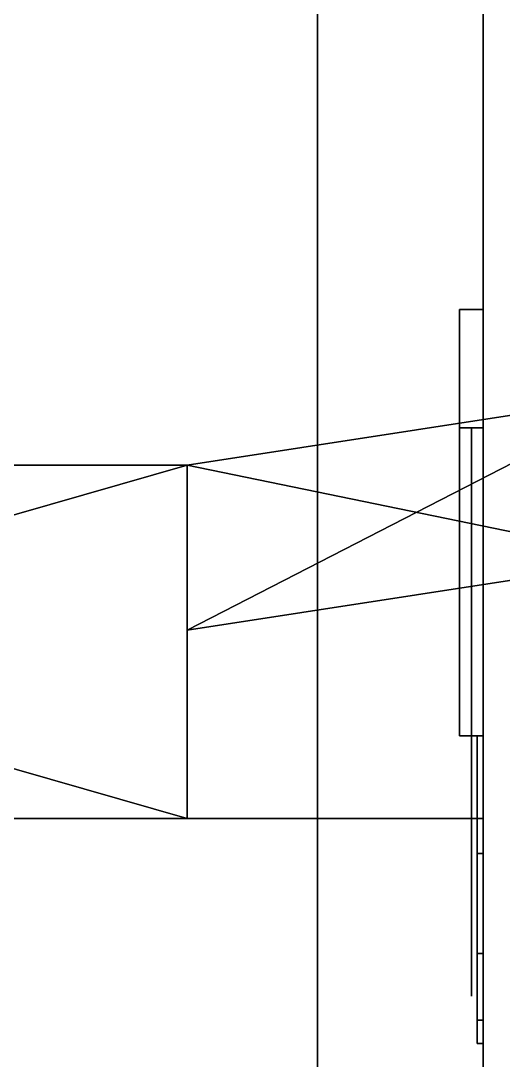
# Model space of a CAD drawing. Extents: x -100 to 4856, y -100 to 4830.
# Drawn here: x 550.47 to 570.85, y 1447.8 to 1491.69 of the extents above; entities that cross this region are included whole.
import ezdxf

# ---------------------------------------------------------------- set-up
doc = ezdxf.new("R2010")
doc.units = 0
for name, color, linetype in [('LAYER0', 7, 'CONTINUOUS'), ('LAYER143', 7, 'CONTINUOUS'), ('LAYER148', 7, 'CONTINUOUS'), ('LAYER163', 7, 'CONTINUOUS'), ('LAYER383', 28, 'CONTINUOUS'), ('LAYER384', 253, 'CONTINUOUS'), ('LAYER385', 28, 'CONTINUOUS'), ('LAYER386', 253, 'CONTINUOUS'), ('LAYER387', 28, 'CONTINUOUS'), ('LAYER388', 253, 'CONTINUOUS'), ('LAYER389', 28, 'CONTINUOUS'), ('LAYER390', 253, 'CONTINUOUS'), ('LAYER391', 28, 'CONTINUOUS'), ('LAYER392', 253, 'CONTINUOUS'), ('LAYER393', 9, 'CONTINUOUS'), ('LAYER640', 9, 'CONTINUOUS'), ('LAYER698', 9, 'CONTINUOUS')]:
    doc.layers.add(name, color=color, linetype=linetype)

msp = doc.modelspace()

# ---------------------------------------------------------------- linework, layer by layer
at = {"layer": 'LAYER0', "invisible_edges": 1}
for points in [[(4856, 4830, -5), (-100, -100, -5), (-100, 4830, -5), (4856, 4830, -5)], [(-100, -100, -5), (4856, 4830, -5), (4856, -100, -5), (-100, -100, -5)], [(4856, -100), (-100, 4830), (-100, -100), (4856, -100)], [(-100, 4830), (4856, -100), (4856, 4830), (-100, 4830)]]:
    msp.add_3dface(points, dxfattribs=at)
at = {"layer": 'LAYER143', "invisible_edges": 1}
for points in [[(20, 1458, 2540), (570, 1458), (20, 1458), (20, 1458, 2540)], [(570, 1458), (20, 1458, 2540), (570, 1458, 2540), (570, 1458)], [(20, 1440), (570, 1458), (570, 1440), (20, 1440)], [(570, 1458), (20, 1440), (20, 1458), (570, 1458)], [(20, 1458, 2540), (570, 1440, 2540), (570, 1458, 2540), (20, 1458, 2540)], [(570, 1440, 2540), (20, 1458, 2540), (20, 1440, 2540), (570, 1440, 2540)], [(570, 1440, 2540), (570, 1458), (570, 1458, 2540), (570, 1440, 2540)], [(570, 1458), (570, 1440, 2540), (570, 1440), (570, 1458)]]:
    msp.add_3dface(points, dxfattribs=at)
at = {"layer": 'LAYER148', "invisible_edges": 1}
for points in [[(20, 2238, 80), (570, 1458, 80), (20, 1458, 80), (20, 2238, 80)], [(570, 1458, 80), (20, 2238, 80), (570, 2238, 80), (570, 1458, 80)], [(570, 2238, 98), (20, 1458, 98), (570, 1458, 98), (570, 2238, 98)], [(20, 1458, 98), (570, 2238, 98), (20, 2238, 98), (20, 1458, 98)], [(570, 2238, 98), (570, 1458, 80), (570, 2238, 80), (570, 2238, 98)], [(570, 1458, 80), (570, 2238, 98), (570, 1458, 98), (570, 1458, 80)], [(20, 1458, 98), (570, 1458, 80), (570, 1458, 98), (20, 1458, 98)], [(570, 1458, 80), (20, 1458, 98), (20, 1458, 80), (570, 1458, 80)]]:
    msp.add_3dface(points, dxfattribs=at)
at = {"layer": 'LAYER163', "invisible_edges": 1}
for points in [[(20, 1458, 2539), (570, 2238, 2539), (20, 2238, 2539), (20, 1458, 2539)], [(570, 2238, 2539), (20, 1458, 2539), (570, 1458, 2539), (570, 2238, 2539)], [(570, 1458, 2521), (20, 2238, 2521), (570, 2238, 2521), (570, 1458, 2521)], [(20, 2238, 2521), (570, 1458, 2521), (20, 1458, 2521), (20, 2238, 2521)], [(570, 1458, 2521), (570, 2238, 2539), (570, 1458, 2539), (570, 1458, 2521)], [(570, 2238, 2539), (570, 1458, 2521), (570, 2238, 2521), (570, 2238, 2539)], [(20, 1458, 2539), (570, 1458, 2521), (570, 1458, 2539), (20, 1458, 2539)], [(570, 1458, 2521), (20, 1458, 2539), (20, 1458, 2521), (570, 1458, 2521)]]:
    msp.add_3dface(points, dxfattribs=at)
at = {"layer": 'LAYER383'}
for points in [[(569, 1479.5, 204), (570, 1479.5, 204), (569, 1479.5, 204)], [(569, 1479.5, 162), (569, 1461.5, 162), (569, 1461.5, 162), (569, 1479.5, 162)], [(569, 1479.5, 204), (569, 1461.5, 204), (569, 1461.5, 204), (569, 1479.5, 204)], [(569, 1461.5, 162), (570, 1461.5, 162), (570, 1479.5, 162), (569, 1479.5, 162)], [(570, 1479.5, 162), (570, 1479.5, 204), (569, 1479.5, 204), (569, 1479.5, 162)], [(569, 1461.5, 204), (570, 1461.5, 204), (570, 1479.5, 204), (569, 1479.5, 204)], [(570, 1479.5, 162), (570, 1461.5, 162), (570, 1461.5, 204), (570, 1479.5, 204)], [(569, 1474.5, 174), (570, 1474.5, 174), (570, 1474.5, 192), (569, 1474.5, 192)], [(569, 1474.5, 174), (570, 1474.5, 174), (570, 1461.5, 174), (569, 1461.5, 174)], [(569, 1474.5, 192), (570, 1474.5, 192), (570, 1461.5, 192), (569, 1461.5, 192)], [(570, 1474.5, 174), (570, 1474.5, 192), (570, 1474.5, 174)], [(569, 1461.5, 174), (570, 1461.5, 174), (570, 1461.5, 162), (569, 1461.5, 162)], [(569, 1461.5, 192), (570, 1461.5, 192), (570, 1461.5, 204), (569, 1461.5, 204)], [(570, 1461.5, 174), (570, 1461.5, 162), (570, 1461.5, 174)], [(570, 1461.5, 192), (570, 1461.5, 204), (570, 1461.5, 192)]]:
    msp.add_3dface(points, dxfattribs=at)
for points, invisible_edges in [([(569, 1479.5, 204), (569, 1479.5, 162), (569, 1474.5, 174), (569, 1474.5, 192)], 10), ([(569, 1479.5, 162), (569, 1474.5, 174), (569, 1461.5, 174), (569, 1461.5, 162)], 1), ([(569, 1479.5, 204), (569, 1474.5, 192), (569, 1461.5, 192), (569, 1461.5, 204)], 1), ([(569.5, 1461.5, 192), (569.5, 1461.5, 174), (569.5, 1474.5, 174), (569.5, 1474.5, 192)], 1), ([(569.5, 1457.291, 188.3167), (569.5, 1457.5, 177.5), (569.5, 1461.5, 174), (569.5, 1461.5, 192)], 5), ([(569.75, 1461.5, 170), (569.75, 1456.525, 170.9896), (569.75, 1457.5, 177.5), (569.75, 1461.5, 174)], 2), ([(569.75, 1456.525, 195.0104), (569.75, 1461.5, 196), (569.75, 1461.5, 192), (569.75, 1457.5, 188.5)], 8), ([(569.5, 1450.5, 188.5), (569.5, 1450.5, 177.5), (569.5, 1457.5, 177.5), (569.5, 1457.291, 188.3167)], 4), ([(569.75, 1456.525, 170.9896), (569.75, 1452.308, 173.8076), (569.75, 1454, 177.5), (569.75, 1457.5, 177.5)], 10), ([(569.75, 1452.308, 192.1924), (569.75, 1456.525, 195.0104), (569.75, 1457.5, 188.5), (569.75, 1454, 188.5)], 10), ([(569.75, 1452.308, 173.8076), (569.75, 1449.49, 178.0251), (569.75, 1450.5, 177.5), (569.75, 1454, 177.5)], 10), ([(569.75, 1449.49, 187.9749), (569.75, 1452.308, 192.1924), (569.75, 1454, 188.5), (569.75, 1450.5, 188.5)], 10), ([(569.75, 1449.49, 178.0251), (569.75, 1448.5, 183), (569.75, 1450.5, 183), (569.75, 1450.5, 177.5)], 10), ([(569.75, 1448.5, 183), (569.75, 1449.49, 187.9749), (569.75, 1450.5, 188.5), (569.75, 1450.5, 183)], 10)]:
    msp.add_3dface(points, dxfattribs=dict(at, invisible_edges=invisible_edges))
at = {"layer": 'LAYER384'}
for points in [[(557.5, 1465.958, 176.2174), (576.8654, 1475.906, 176.2174), (576.8654, 1468.942, 176.2174), (557.5, 1465.958, 176.2174)], [(557.5, 1472.922, 176.2174), (576.8654, 1475.906, 176.2174), (557.5, 1465.958, 176.2174), (557.5, 1472.922, 176.2174)], [(576.8654, 1475.906, 189.7826), (557.5, 1472.922, 189.7826), (576.8654, 1468.942, 189.7826), (576.8654, 1475.906, 189.7826)], [(557.5, 1472.922, 176.2174), (576.8654, 1475.906, 189.7826), (576.8654, 1475.906, 176.2174), (557.5, 1472.922, 176.2174)], [(557.5, 1472.922, 189.7826), (576.8654, 1475.906, 189.7826), (557.5, 1472.922, 176.2174), (557.5, 1472.922, 189.7826)], [(505.5, 1458, 176.2174), (557.5, 1472.922, 176.2174), (557.5, 1458, 176.2174), (505.5, 1458, 176.2174)], [(505.5, 1472.922, 176.2174), (557.5, 1472.922, 176.2174), (505.5, 1458, 176.2174), (505.5, 1472.922, 176.2174)], [(557.5, 1458, 189.7826), (505.5, 1472.922, 189.7826), (505.5, 1458, 189.7826), (557.5, 1458, 189.7826)], [(557.5, 1472.922, 189.7826), (505.5, 1472.922, 189.7826), (557.5, 1458, 189.7826), (557.5, 1472.922, 189.7826)], [(505.5, 1472.922, 176.2174), (557.5, 1472.922, 189.7826), (557.5, 1472.922, 176.2174), (505.5, 1472.922, 176.2174)], [(505.5, 1472.922, 189.7826), (557.5, 1472.922, 189.7826), (505.5, 1472.922, 176.2174), (505.5, 1472.922, 189.7826)], [(576.8654, 1468.942, 189.7826), (557.5, 1472.922, 189.7826), (557.5, 1465.958, 189.7826), (576.8654, 1468.942, 189.7826)]]:
    msp.add_3dface(points, dxfattribs=at)
at = {"layer": 'LAYER385'}
for points in [[(569, 1479.5, 767.5), (570, 1479.5, 767.5), (569, 1479.5, 767.5)], [(569, 1479.5, 725.5), (569, 1461.5, 725.5), (569, 1461.5, 725.5), (569, 1479.5, 725.5)], [(569, 1479.5, 767.5), (569, 1461.5, 767.5), (569, 1461.5, 767.5), (569, 1479.5, 767.5)], [(569, 1461.5, 725.5), (570, 1461.5, 725.5), (570, 1479.5, 725.5), (569, 1479.5, 725.5)], [(570, 1479.5, 725.5), (570, 1479.5, 767.5), (569, 1479.5, 767.5), (569, 1479.5, 725.5)], [(569, 1461.5, 767.5), (570, 1461.5, 767.5), (570, 1479.5, 767.5), (569, 1479.5, 767.5)], [(570, 1479.5, 725.5), (570, 1461.5, 725.5), (570, 1461.5, 767.5), (570, 1479.5, 767.5)], [(569, 1474.5, 737.5), (570, 1474.5, 737.5), (570, 1474.5, 755.5), (569, 1474.5, 755.5)], [(569, 1474.5, 737.5), (570, 1474.5, 737.5), (570, 1461.5, 737.5), (569, 1461.5, 737.5)], [(569, 1474.5, 755.5), (570, 1474.5, 755.5), (570, 1461.5, 755.5), (569, 1461.5, 755.5)], [(570, 1474.5, 737.5), (570, 1474.5, 755.5), (570, 1474.5, 737.5)], [(569, 1461.5, 737.5), (570, 1461.5, 737.5), (570, 1461.5, 725.5), (569, 1461.5, 725.5)], [(569, 1461.5, 755.5), (570, 1461.5, 755.5), (570, 1461.5, 767.5), (569, 1461.5, 767.5)], [(570, 1461.5, 737.5), (570, 1461.5, 725.5), (570, 1461.5, 737.5)], [(570, 1461.5, 755.5), (570, 1461.5, 767.5), (570, 1461.5, 755.5)]]:
    msp.add_3dface(points, dxfattribs=at)
for points, invisible_edges in [([(569, 1479.5, 767.5), (569, 1479.5, 725.5), (569, 1474.5, 737.5), (569, 1474.5, 755.5)], 10), ([(569, 1479.5, 725.5), (569, 1474.5, 737.5), (569, 1461.5, 737.5), (569, 1461.5, 725.5)], 1), ([(569, 1479.5, 767.5), (569, 1474.5, 755.5), (569, 1461.5, 755.5), (569, 1461.5, 767.5)], 1), ([(569.5, 1461.5, 755.5), (569.5, 1461.5, 737.5), (569.5, 1474.5, 737.5), (569.5, 1474.5, 755.5)], 1), ([(569.5, 1457.291, 751.8167), (569.5, 1457.5, 741), (569.5, 1461.5, 737.5), (569.5, 1461.5, 755.5)], 5), ([(569.75, 1461.5, 733.5), (569.75, 1456.525, 734.4896), (569.75, 1457.5, 741), (569.75, 1461.5, 737.5)], 2), ([(569.75, 1456.525, 758.5104), (569.75, 1461.5, 759.5), (569.75, 1461.5, 755.5), (569.75, 1457.5, 752)], 8), ([(569.5, 1450.5, 752), (569.5, 1450.5, 741), (569.5, 1457.5, 741), (569.5, 1457.291, 751.8167)], 4), ([(569.75, 1456.525, 734.4896), (569.75, 1452.308, 737.3076), (569.75, 1454, 741), (569.75, 1457.5, 741)], 10), ([(569.75, 1452.308, 755.6924), (569.75, 1456.525, 758.5104), (569.75, 1457.5, 752), (569.75, 1454, 752)], 10), ([(569.75, 1452.308, 737.3076), (569.75, 1449.49, 741.5251), (569.75, 1450.5, 741), (569.75, 1454, 741)], 10), ([(569.75, 1449.49, 751.4749), (569.75, 1452.308, 755.6924), (569.75, 1454, 752), (569.75, 1450.5, 752)], 10), ([(569.75, 1449.49, 741.5251), (569.75, 1448.5, 746.5), (569.75, 1450.5, 746.5), (569.75, 1450.5, 741)], 10), ([(569.75, 1448.5, 746.5), (569.75, 1449.49, 751.4749), (569.75, 1450.5, 752), (569.75, 1450.5, 746.5)], 10)]:
    msp.add_3dface(points, dxfattribs=dict(at, invisible_edges=invisible_edges))
at = {"layer": 'LAYER386'}
for points in [[(557.5, 1465.958, 739.7174), (576.8654, 1475.906, 739.7174), (576.8654, 1468.942, 739.7174), (557.5, 1465.958, 739.7174)], [(557.5, 1472.922, 739.7174), (576.8654, 1475.906, 739.7174), (557.5, 1465.958, 739.7174), (557.5, 1472.922, 739.7174)], [(576.8654, 1475.906, 753.2826), (557.5, 1472.922, 753.2826), (576.8654, 1468.942, 753.2826), (576.8654, 1475.906, 753.2826)], [(557.5, 1472.922, 739.7174), (576.8654, 1475.906, 753.2826), (576.8654, 1475.906, 739.7174), (557.5, 1472.922, 739.7174)], [(557.5, 1472.922, 753.2826), (576.8654, 1475.906, 753.2826), (557.5, 1472.922, 739.7174), (557.5, 1472.922, 753.2826)], [(505.5, 1458, 739.7174), (557.5, 1472.922, 739.7174), (557.5, 1458, 739.7174), (505.5, 1458, 739.7174)], [(505.5, 1472.922, 739.7174), (557.5, 1472.922, 739.7174), (505.5, 1458, 739.7174), (505.5, 1472.922, 739.7174)], [(557.5, 1458, 753.2826), (505.5, 1472.922, 753.2826), (505.5, 1458, 753.2826), (557.5, 1458, 753.2826)], [(557.5, 1472.922, 753.2826), (505.5, 1472.922, 753.2826), (557.5, 1458, 753.2826), (557.5, 1472.922, 753.2826)], [(505.5, 1472.922, 739.7174), (557.5, 1472.922, 753.2826), (557.5, 1472.922, 739.7174), (505.5, 1472.922, 739.7174)], [(505.5, 1472.922, 753.2826), (557.5, 1472.922, 753.2826), (505.5, 1472.922, 739.7174), (505.5, 1472.922, 753.2826)], [(576.8654, 1468.942, 753.2826), (557.5, 1472.922, 753.2826), (557.5, 1465.958, 753.2826), (576.8654, 1468.942, 753.2826)]]:
    msp.add_3dface(points, dxfattribs=at)
at = {"layer": 'LAYER387'}
for points in [[(569, 1479.5, 1331), (570, 1479.5, 1331), (569, 1479.5, 1331)], [(569, 1479.5, 1289), (569, 1461.5, 1289), (569, 1461.5, 1289), (569, 1479.5, 1289)], [(569, 1479.5, 1331), (569, 1461.5, 1331), (569, 1461.5, 1331), (569, 1479.5, 1331)], [(569, 1461.5, 1289), (570, 1461.5, 1289), (570, 1479.5, 1289), (569, 1479.5, 1289)], [(570, 1479.5, 1289), (570, 1479.5, 1331), (569, 1479.5, 1331), (569, 1479.5, 1289)], [(569, 1461.5, 1331), (570, 1461.5, 1331), (570, 1479.5, 1331), (569, 1479.5, 1331)], [(570, 1479.5, 1289), (570, 1461.5, 1289), (570, 1461.5, 1331), (570, 1479.5, 1331)], [(569, 1474.5, 1301), (570, 1474.5, 1301), (570, 1474.5, 1319), (569, 1474.5, 1319)], [(569, 1474.5, 1301), (570, 1474.5, 1301), (570, 1461.5, 1301), (569, 1461.5, 1301)], [(569, 1474.5, 1319), (570, 1474.5, 1319), (570, 1461.5, 1319), (569, 1461.5, 1319)], [(570, 1474.5, 1301), (570, 1474.5, 1319), (570, 1474.5, 1301)], [(569, 1461.5, 1301), (570, 1461.5, 1301), (570, 1461.5, 1289), (569, 1461.5, 1289)], [(569, 1461.5, 1319), (570, 1461.5, 1319), (570, 1461.5, 1331), (569, 1461.5, 1331)], [(570, 1461.5, 1301), (570, 1461.5, 1289), (570, 1461.5, 1301)], [(570, 1461.5, 1319), (570, 1461.5, 1331), (570, 1461.5, 1319)]]:
    msp.add_3dface(points, dxfattribs=at)
for points, invisible_edges in [([(569, 1479.5, 1331), (569, 1479.5, 1289), (569, 1474.5, 1301), (569, 1474.5, 1319)], 10), ([(569, 1479.5, 1289), (569, 1474.5, 1301), (569, 1461.5, 1301), (569, 1461.5, 1289)], 1), ([(569, 1479.5, 1331), (569, 1474.5, 1319), (569, 1461.5, 1319), (569, 1461.5, 1331)], 1), ([(569.5, 1461.5, 1319), (569.5, 1461.5, 1301), (569.5, 1474.5, 1301), (569.5, 1474.5, 1319)], 1), ([(569.5, 1457.291, 1315.317), (569.5, 1457.5, 1304.5), (569.5, 1461.5, 1301), (569.5, 1461.5, 1319)], 5), ([(569.75, 1461.5, 1297), (569.75, 1456.525, 1297.99), (569.75, 1457.5, 1304.5), (569.75, 1461.5, 1301)], 2), ([(569.75, 1456.525, 1322.01), (569.75, 1461.5, 1323), (569.75, 1461.5, 1319), (569.75, 1457.5, 1315.5)], 8), ([(569.5, 1450.5, 1315.5), (569.5, 1450.5, 1304.5), (569.5, 1457.5, 1304.5), (569.5, 1457.291, 1315.317)], 4), ([(569.75, 1456.525, 1297.99), (569.75, 1452.308, 1300.808), (569.75, 1454, 1304.5), (569.75, 1457.5, 1304.5)], 10), ([(569.75, 1452.308, 1319.192), (569.75, 1456.525, 1322.01), (569.75, 1457.5, 1315.5), (569.75, 1454, 1315.5)], 10), ([(569.75, 1452.308, 1300.808), (569.75, 1449.49, 1305.025), (569.75, 1450.5, 1304.5), (569.75, 1454, 1304.5)], 10), ([(569.75, 1449.49, 1314.975), (569.75, 1452.308, 1319.192), (569.75, 1454, 1315.5), (569.75, 1450.5, 1315.5)], 10), ([(569.75, 1449.49, 1305.025), (569.75, 1448.5, 1310), (569.75, 1450.5, 1310), (569.75, 1450.5, 1304.5)], 10), ([(569.75, 1448.5, 1310), (569.75, 1449.49, 1314.975), (569.75, 1450.5, 1315.5), (569.75, 1450.5, 1310)], 10)]:
    msp.add_3dface(points, dxfattribs=dict(at, invisible_edges=invisible_edges))
at = {"layer": 'LAYER388'}
for points in [[(557.5, 1465.958, 1303.217), (576.8654, 1475.906, 1303.217), (576.8654, 1468.942, 1303.217), (557.5, 1465.958, 1303.217)], [(557.5, 1472.922, 1303.217), (576.8654, 1475.906, 1303.217), (557.5, 1465.958, 1303.217), (557.5, 1472.922, 1303.217)], [(576.8654, 1475.906, 1316.783), (557.5, 1472.922, 1316.783), (576.8654, 1468.942, 1316.783), (576.8654, 1475.906, 1316.783)], [(557.5, 1472.922, 1303.217), (576.8654, 1475.906, 1316.783), (576.8654, 1475.906, 1303.217), (557.5, 1472.922, 1303.217)], [(557.5, 1472.922, 1316.783), (576.8654, 1475.906, 1316.783), (557.5, 1472.922, 1303.217), (557.5, 1472.922, 1316.783)], [(505.5, 1458, 1303.217), (557.5, 1472.922, 1303.217), (557.5, 1458, 1303.217), (505.5, 1458, 1303.217)], [(505.5, 1472.922, 1303.217), (557.5, 1472.922, 1303.217), (505.5, 1458, 1303.217), (505.5, 1472.922, 1303.217)], [(557.5, 1458, 1316.783), (505.5, 1472.922, 1316.783), (505.5, 1458, 1316.783), (557.5, 1458, 1316.783)], [(557.5, 1472.922, 1316.783), (505.5, 1472.922, 1316.783), (557.5, 1458, 1316.783), (557.5, 1472.922, 1316.783)], [(505.5, 1472.922, 1303.217), (557.5, 1472.922, 1316.783), (557.5, 1472.922, 1303.217), (505.5, 1472.922, 1303.217)], [(505.5, 1472.922, 1316.783), (557.5, 1472.922, 1316.783), (505.5, 1472.922, 1303.217), (505.5, 1472.922, 1316.783)], [(576.8654, 1468.942, 1316.783), (557.5, 1472.922, 1316.783), (557.5, 1465.958, 1316.783), (576.8654, 1468.942, 1316.783)]]:
    msp.add_3dface(points, dxfattribs=at)
at = {"layer": 'LAYER389'}
for points in [[(569, 1479.5, 1894.5), (570, 1479.5, 1894.5), (569, 1479.5, 1894.5)], [(569, 1479.5, 1852.5), (569, 1461.5, 1852.5), (569, 1461.5, 1852.5), (569, 1479.5, 1852.5)], [(569, 1479.5, 1894.5), (569, 1461.5, 1894.5), (569, 1461.5, 1894.5), (569, 1479.5, 1894.5)], [(569, 1461.5, 1852.5), (570, 1461.5, 1852.5), (570, 1479.5, 1852.5), (569, 1479.5, 1852.5)], [(570, 1479.5, 1852.5), (570, 1479.5, 1894.5), (569, 1479.5, 1894.5), (569, 1479.5, 1852.5)], [(569, 1461.5, 1894.5), (570, 1461.5, 1894.5), (570, 1479.5, 1894.5), (569, 1479.5, 1894.5)], [(570, 1479.5, 1852.5), (570, 1461.5, 1852.5), (570, 1461.5, 1894.5), (570, 1479.5, 1894.5)], [(569, 1474.5, 1864.5), (570, 1474.5, 1864.5), (570, 1474.5, 1882.5), (569, 1474.5, 1882.5)], [(569, 1474.5, 1864.5), (570, 1474.5, 1864.5), (570, 1461.5, 1864.5), (569, 1461.5, 1864.5)], [(569, 1474.5, 1882.5), (570, 1474.5, 1882.5), (570, 1461.5, 1882.5), (569, 1461.5, 1882.5)], [(570, 1474.5, 1864.5), (570, 1474.5, 1882.5), (570, 1474.5, 1864.5)], [(569, 1461.5, 1864.5), (570, 1461.5, 1864.5), (570, 1461.5, 1852.5), (569, 1461.5, 1852.5)], [(569, 1461.5, 1882.5), (570, 1461.5, 1882.5), (570, 1461.5, 1894.5), (569, 1461.5, 1894.5)], [(570, 1461.5, 1864.5), (570, 1461.5, 1852.5), (570, 1461.5, 1864.5)], [(570, 1461.5, 1882.5), (570, 1461.5, 1894.5), (570, 1461.5, 1882.5)]]:
    msp.add_3dface(points, dxfattribs=at)
for points, invisible_edges in [([(569, 1479.5, 1894.5), (569, 1479.5, 1852.5), (569, 1474.5, 1864.5), (569, 1474.5, 1882.5)], 10), ([(569, 1479.5, 1852.5), (569, 1474.5, 1864.5), (569, 1461.5, 1864.5), (569, 1461.5, 1852.5)], 1), ([(569, 1479.5, 1894.5), (569, 1474.5, 1882.5), (569, 1461.5, 1882.5), (569, 1461.5, 1894.5)], 1), ([(569.5, 1461.5, 1882.5), (569.5, 1461.5, 1864.5), (569.5, 1474.5, 1864.5), (569.5, 1474.5, 1882.5)], 1), ([(569.5, 1457.291, 1878.817), (569.5, 1457.5, 1868), (569.5, 1461.5, 1864.5), (569.5, 1461.5, 1882.5)], 5), ([(569.75, 1461.5, 1860.5), (569.75, 1456.525, 1861.49), (569.75, 1457.5, 1868), (569.75, 1461.5, 1864.5)], 2), ([(569.75, 1456.525, 1885.51), (569.75, 1461.5, 1886.5), (569.75, 1461.5, 1882.5), (569.75, 1457.5, 1879)], 8), ([(569.5, 1450.5, 1879), (569.5, 1450.5, 1868), (569.5, 1457.5, 1868), (569.5, 1457.291, 1878.817)], 4), ([(569.75, 1456.525, 1861.49), (569.75, 1452.308, 1864.308), (569.75, 1454, 1868), (569.75, 1457.5, 1868)], 10), ([(569.75, 1452.308, 1882.692), (569.75, 1456.525, 1885.51), (569.75, 1457.5, 1879), (569.75, 1454, 1879)], 10), ([(569.75, 1452.308, 1864.308), (569.75, 1449.49, 1868.525), (569.75, 1450.5, 1868), (569.75, 1454, 1868)], 10), ([(569.75, 1449.49, 1878.475), (569.75, 1452.308, 1882.692), (569.75, 1454, 1879), (569.75, 1450.5, 1879)], 10), ([(569.75, 1449.49, 1868.525), (569.75, 1448.5, 1873.5), (569.75, 1450.5, 1873.5), (569.75, 1450.5, 1868)], 10), ([(569.75, 1448.5, 1873.5), (569.75, 1449.49, 1878.475), (569.75, 1450.5, 1879), (569.75, 1450.5, 1873.5)], 10)]:
    msp.add_3dface(points, dxfattribs=dict(at, invisible_edges=invisible_edges))
at = {"layer": 'LAYER390'}
for points in [[(557.5, 1465.958, 1866.717), (576.8654, 1475.906, 1866.717), (576.8654, 1468.942, 1866.717), (557.5, 1465.958, 1866.717)], [(557.5, 1472.922, 1866.717), (576.8654, 1475.906, 1866.717), (557.5, 1465.958, 1866.717), (557.5, 1472.922, 1866.717)], [(576.8654, 1475.906, 1880.283), (557.5, 1472.922, 1880.283), (576.8654, 1468.942, 1880.283), (576.8654, 1475.906, 1880.283)], [(557.5, 1472.922, 1866.717), (576.8654, 1475.906, 1880.283), (576.8654, 1475.906, 1866.717), (557.5, 1472.922, 1866.717)], [(557.5, 1472.922, 1880.283), (576.8654, 1475.906, 1880.283), (557.5, 1472.922, 1866.717), (557.5, 1472.922, 1880.283)], [(505.5, 1458, 1866.717), (557.5, 1472.922, 1866.717), (557.5, 1458, 1866.717), (505.5, 1458, 1866.717)], [(505.5, 1472.922, 1866.717), (557.5, 1472.922, 1866.717), (505.5, 1458, 1866.717), (505.5, 1472.922, 1866.717)], [(557.5, 1458, 1880.283), (505.5, 1472.922, 1880.283), (505.5, 1458, 1880.283), (557.5, 1458, 1880.283)], [(557.5, 1472.922, 1880.283), (505.5, 1472.922, 1880.283), (557.5, 1458, 1880.283), (557.5, 1472.922, 1880.283)], [(505.5, 1472.922, 1866.717), (557.5, 1472.922, 1880.283), (557.5, 1472.922, 1866.717), (505.5, 1472.922, 1866.717)], [(505.5, 1472.922, 1880.283), (557.5, 1472.922, 1880.283), (505.5, 1472.922, 1866.717), (505.5, 1472.922, 1880.283)], [(576.8654, 1468.942, 1880.283), (557.5, 1472.922, 1880.283), (557.5, 1465.958, 1880.283), (576.8654, 1468.942, 1880.283)]]:
    msp.add_3dface(points, dxfattribs=at)
at = {"layer": 'LAYER391'}
for points in [[(569, 1479.5, 2458), (570, 1479.5, 2458), (569, 1479.5, 2458)], [(569, 1479.5, 2416), (569, 1461.5, 2416), (569, 1461.5, 2416), (569, 1479.5, 2416)], [(569, 1479.5, 2458), (569, 1461.5, 2458), (569, 1461.5, 2458), (569, 1479.5, 2458)], [(569, 1461.5, 2416), (570, 1461.5, 2416), (570, 1479.5, 2416), (569, 1479.5, 2416)], [(570, 1479.5, 2416), (570, 1479.5, 2458), (569, 1479.5, 2458), (569, 1479.5, 2416)], [(569, 1461.5, 2458), (570, 1461.5, 2458), (570, 1479.5, 2458), (569, 1479.5, 2458)], [(570, 1479.5, 2416), (570, 1461.5, 2416), (570, 1461.5, 2458), (570, 1479.5, 2458)], [(569, 1474.5, 2428), (570, 1474.5, 2428), (570, 1474.5, 2446), (569, 1474.5, 2446)], [(569, 1474.5, 2428), (570, 1474.5, 2428), (570, 1461.5, 2428), (569, 1461.5, 2428)], [(569, 1474.5, 2446), (570, 1474.5, 2446), (570, 1461.5, 2446), (569, 1461.5, 2446)], [(570, 1474.5, 2428), (570, 1474.5, 2446), (570, 1474.5, 2428)], [(569, 1461.5, 2428), (570, 1461.5, 2428), (570, 1461.5, 2416), (569, 1461.5, 2416)], [(569, 1461.5, 2446), (570, 1461.5, 2446), (570, 1461.5, 2458), (569, 1461.5, 2458)], [(570, 1461.5, 2428), (570, 1461.5, 2416), (570, 1461.5, 2428)], [(570, 1461.5, 2446), (570, 1461.5, 2458), (570, 1461.5, 2446)]]:
    msp.add_3dface(points, dxfattribs=at)
for points, invisible_edges in [([(569, 1479.5, 2458), (569, 1479.5, 2416), (569, 1474.5, 2428), (569, 1474.5, 2446)], 10), ([(569, 1479.5, 2416), (569, 1474.5, 2428), (569, 1461.5, 2428), (569, 1461.5, 2416)], 1), ([(569, 1479.5, 2458), (569, 1474.5, 2446), (569, 1461.5, 2446), (569, 1461.5, 2458)], 1), ([(569.5, 1461.5, 2446), (569.5, 1461.5, 2428), (569.5, 1474.5, 2428), (569.5, 1474.5, 2446)], 1), ([(569.5, 1457.291, 2442.317), (569.5, 1457.5, 2431.5), (569.5, 1461.5, 2428), (569.5, 1461.5, 2446)], 5), ([(569.75, 1461.5, 2424), (569.75, 1456.525, 2424.99), (569.75, 1457.5, 2431.5), (569.75, 1461.5, 2428)], 2), ([(569.75, 1456.525, 2449.01), (569.75, 1461.5, 2450), (569.75, 1461.5, 2446), (569.75, 1457.5, 2442.5)], 8), ([(569.5, 1450.5, 2442.5), (569.5, 1450.5, 2431.5), (569.5, 1457.5, 2431.5), (569.5, 1457.291, 2442.317)], 4), ([(569.75, 1456.525, 2424.99), (569.75, 1452.308, 2427.808), (569.75, 1454, 2431.5), (569.75, 1457.5, 2431.5)], 10), ([(569.75, 1452.308, 2446.192), (569.75, 1456.525, 2449.01), (569.75, 1457.5, 2442.5), (569.75, 1454, 2442.5)], 10), ([(569.75, 1452.308, 2427.808), (569.75, 1449.49, 2432.025), (569.75, 1450.5, 2431.5), (569.75, 1454, 2431.5)], 10), ([(569.75, 1449.49, 2441.975), (569.75, 1452.308, 2446.192), (569.75, 1454, 2442.5), (569.75, 1450.5, 2442.5)], 10), ([(569.75, 1449.49, 2432.025), (569.75, 1448.5, 2437), (569.75, 1450.5, 2437), (569.75, 1450.5, 2431.5)], 10), ([(569.75, 1448.5, 2437), (569.75, 1449.49, 2441.975), (569.75, 1450.5, 2442.5), (569.75, 1450.5, 2437)], 10)]:
    msp.add_3dface(points, dxfattribs=dict(at, invisible_edges=invisible_edges))
at = {"layer": 'LAYER392'}
for points in [[(557.5, 1465.958, 2430.217), (576.8654, 1475.906, 2430.217), (576.8654, 1468.942, 2430.217), (557.5, 1465.958, 2430.217)], [(557.5, 1472.922, 2430.217), (576.8654, 1475.906, 2430.217), (557.5, 1465.958, 2430.217), (557.5, 1472.922, 2430.217)], [(576.8654, 1475.906, 2443.783), (557.5, 1472.922, 2443.783), (576.8654, 1468.942, 2443.783), (576.8654, 1475.906, 2443.783)], [(557.5, 1472.922, 2430.217), (576.8654, 1475.906, 2443.783), (576.8654, 1475.906, 2430.217), (557.5, 1472.922, 2430.217)], [(557.5, 1472.922, 2443.783), (576.8654, 1475.906, 2443.783), (557.5, 1472.922, 2430.217), (557.5, 1472.922, 2443.783)], [(505.5, 1458, 2430.217), (557.5, 1472.922, 2430.217), (557.5, 1458, 2430.217), (505.5, 1458, 2430.217)], [(505.5, 1472.922, 2430.217), (557.5, 1472.922, 2430.217), (505.5, 1458, 2430.217), (505.5, 1472.922, 2430.217)], [(557.5, 1458, 2443.783), (505.5, 1472.922, 2443.783), (505.5, 1458, 2443.783), (557.5, 1458, 2443.783)], [(557.5, 1472.922, 2443.783), (505.5, 1472.922, 2443.783), (557.5, 1458, 2443.783), (557.5, 1472.922, 2443.783)], [(505.5, 1472.922, 2430.217), (557.5, 1472.922, 2443.783), (557.5, 1472.922, 2430.217), (505.5, 1472.922, 2430.217)], [(505.5, 1472.922, 2443.783), (557.5, 1472.922, 2443.783), (505.5, 1472.922, 2430.217), (505.5, 1472.922, 2443.783)], [(576.8654, 1468.942, 2443.783), (557.5, 1472.922, 2443.783), (557.5, 1465.958, 2443.783), (576.8654, 1468.942, 2443.783)]]:
    msp.add_3dface(points, dxfattribs=at)
at = {"layer": 'LAYER393', "invisible_edges": 1}
for points in [[(570, 1846.5, 83), (570, 1442, 2537), (570, 1846.5, 2537), (570, 1846.5, 83)], [(570, 1442, 2537), (570, 1846.5, 83), (570, 1442, 83), (570, 1442, 2537)], [(570, 1846.5, 83), (588, 1442, 83), (570, 1442, 83), (570, 1846.5, 83)], [(588, 1442, 83), (570, 1846.5, 83), (588, 1846.5, 83), (588, 1442, 83)], [(588, 1846.5, 2537), (570, 1442, 2537), (588, 1442, 2537), (588, 1846.5, 2537)], [(570, 1442, 2537), (588, 1846.5, 2537), (570, 1846.5, 2537), (570, 1442, 2537)]]:
    msp.add_3dface(points, dxfattribs=at)
at = {"layer": 'LAYER640', "invisible_edges": 1}
for points in [[(563, 3045, 2540), (545, 1440, 2540), (545, 3045, 2540), (563, 3045, 2540)], [(545, 1440, 2540), (563, 3045, 2540), (563, 1440, 2540), (545, 1440, 2540)], [(563, 1440, 2640), (545, 3045, 2640), (545, 1440, 2640), (563, 1440, 2640)], [(545, 3045, 2640), (563, 1440, 2640), (563, 3045, 2640), (545, 3045, 2640)], [(563, 3045, 2540), (563, 1440, 2640), (563, 1440, 2540), (563, 3045, 2540)], [(563, 1440, 2640), (563, 3045, 2540), (563, 3045, 2640), (563, 1440, 2640)]]:
    msp.add_3dface(points, dxfattribs=at)
at = {"layer": 'LAYER698', "invisible_edges": 1}
for points in [[(570, 3043, 80), (570, 1440), (570, 1440, 80), (570, 3043, 80)], [(570, 1440), (570, 3043, 80), (570, 3043), (570, 1440)], [(588, 3043), (570, 1440), (570, 3043), (588, 3043)], [(570, 1440), (588, 3043), (588, 1440), (570, 1440)], [(588, 1440, 80), (570, 3043, 80), (570, 1440, 80), (588, 1440, 80)], [(570, 3043, 80), (588, 1440, 80), (588, 3043, 80), (570, 3043, 80)]]:
    msp.add_3dface(points, dxfattribs=at)

# ---------------------------------------------------------------- meshes
at = {"layer": 'LAYER383'}
mesh = msp.add_polymesh((2, 9), dxfattribs=at)
for k, corner in enumerate([(569.75, 1461.5, 170), (569.75, 1456.525, 170.9896), (569.75, 1452.308, 173.8076), (569.75, 1449.49, 178.0251), (569.75, 1448.5, 183), (569.75, 1449.49, 187.9749), (569.75, 1452.308, 192.1924), (569.75, 1456.525, 195.0104), (569.75, 1461.5, 196), (570, 1461.5, 170), (570, 1456.525, 170.9896), (570, 1452.308, 173.8076), (570, 1449.49, 178.0251), (570, 1448.5, 183), (570, 1449.49, 187.9749), (570, 1452.308, 192.1924), (570, 1456.525, 195.0104), (570, 1461.5, 196)]):
    mesh.set_mesh_vertex(divmod(k, 9), corner)
at = {"layer": 'LAYER385'}
mesh = msp.add_polymesh((2, 9), dxfattribs=at)
for k, corner in enumerate([(569.75, 1461.5, 733.5), (569.75, 1456.525, 734.4896), (569.75, 1452.308, 737.3076), (569.75, 1449.49, 741.5251), (569.75, 1448.5, 746.5), (569.75, 1449.49, 751.4749), (569.75, 1452.308, 755.6924), (569.75, 1456.525, 758.5104), (569.75, 1461.5, 759.5), (570, 1461.5, 733.5), (570, 1456.525, 734.4896), (570, 1452.308, 737.3076), (570, 1449.49, 741.5251), (570, 1448.5, 746.5), (570, 1449.49, 751.4749), (570, 1452.308, 755.6924), (570, 1456.525, 758.5104), (570, 1461.5, 759.5)]):
    mesh.set_mesh_vertex(divmod(k, 9), corner)
at = {"layer": 'LAYER387'}
mesh = msp.add_polymesh((2, 9), dxfattribs=at)
for k, corner in enumerate([(569.75, 1461.5, 1297), (569.75, 1456.525, 1297.99), (569.75, 1452.308, 1300.808), (569.75, 1449.49, 1305.025), (569.75, 1448.5, 1310), (569.75, 1449.49, 1314.975), (569.75, 1452.308, 1319.192), (569.75, 1456.525, 1322.01), (569.75, 1461.5, 1323), (570, 1461.5, 1297), (570, 1456.525, 1297.99), (570, 1452.308, 1300.808), (570, 1449.49, 1305.025), (570, 1448.5, 1310), (570, 1449.49, 1314.975), (570, 1452.308, 1319.192), (570, 1456.525, 1322.01), (570, 1461.5, 1323)]):
    mesh.set_mesh_vertex(divmod(k, 9), corner)
at = {"layer": 'LAYER389'}
mesh = msp.add_polymesh((2, 9), dxfattribs=at)
for k, corner in enumerate([(569.75, 1461.5, 1860.5), (569.75, 1456.525, 1861.49), (569.75, 1452.308, 1864.308), (569.75, 1449.49, 1868.525), (569.75, 1448.5, 1873.5), (569.75, 1449.49, 1878.475), (569.75, 1452.308, 1882.692), (569.75, 1456.525, 1885.51), (569.75, 1461.5, 1886.5), (570, 1461.5, 1860.5), (570, 1456.525, 1861.49), (570, 1452.308, 1864.308), (570, 1449.49, 1868.525), (570, 1448.5, 1873.5), (570, 1449.49, 1878.475), (570, 1452.308, 1882.692), (570, 1456.525, 1885.51), (570, 1461.5, 1886.5)]):
    mesh.set_mesh_vertex(divmod(k, 9), corner)
at = {"layer": 'LAYER391'}
mesh = msp.add_polymesh((2, 9), dxfattribs=at)
for k, corner in enumerate([(569.75, 1461.5, 2424), (569.75, 1456.525, 2424.99), (569.75, 1452.308, 2427.808), (569.75, 1449.49, 2432.025), (569.75, 1448.5, 2437), (569.75, 1449.49, 2441.975), (569.75, 1452.308, 2446.192), (569.75, 1456.525, 2449.01), (569.75, 1461.5, 2450), (570, 1461.5, 2424), (570, 1456.525, 2424.99), (570, 1452.308, 2427.808), (570, 1449.49, 2432.025), (570, 1448.5, 2437), (570, 1449.49, 2441.975), (570, 1452.308, 2446.192), (570, 1456.525, 2449.01), (570, 1461.5, 2450)]):
    mesh.set_mesh_vertex(divmod(k, 9), corner)

doc.saveas('drawing.dxf')
